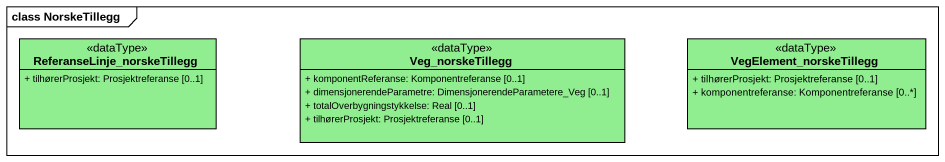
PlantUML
@startuml
mainframe class NorskeTillegg
hide circle
hide empty members
skinparam classAttributeIconSize 0
class ReferanseLinje_norskeTillegg <<dataType>> #90EE90 {
  + tilhørerProsjekt: Prosjektreferanse [0..1]
}
class Veg_norskeTillegg <<dataType>> #90EE90 {
  + komponentReferanse: Komponentreferanse [0..1]
  + dimensjonerendeParametre: DimensjonerendeParametere_Veg [0..1]
  + totalOverbygningstykkelse: Real [0..1]
  + tilhørerProsjekt: Prosjektreferanse [0..1]
}
class VegElement_norskeTillegg <<dataType>> #90EE90 {
  + tilhørerProsjekt: Prosjektreferanse [0..1]
  + komponentreferanse: Komponentreferanse [0..*]
}
@enduml
